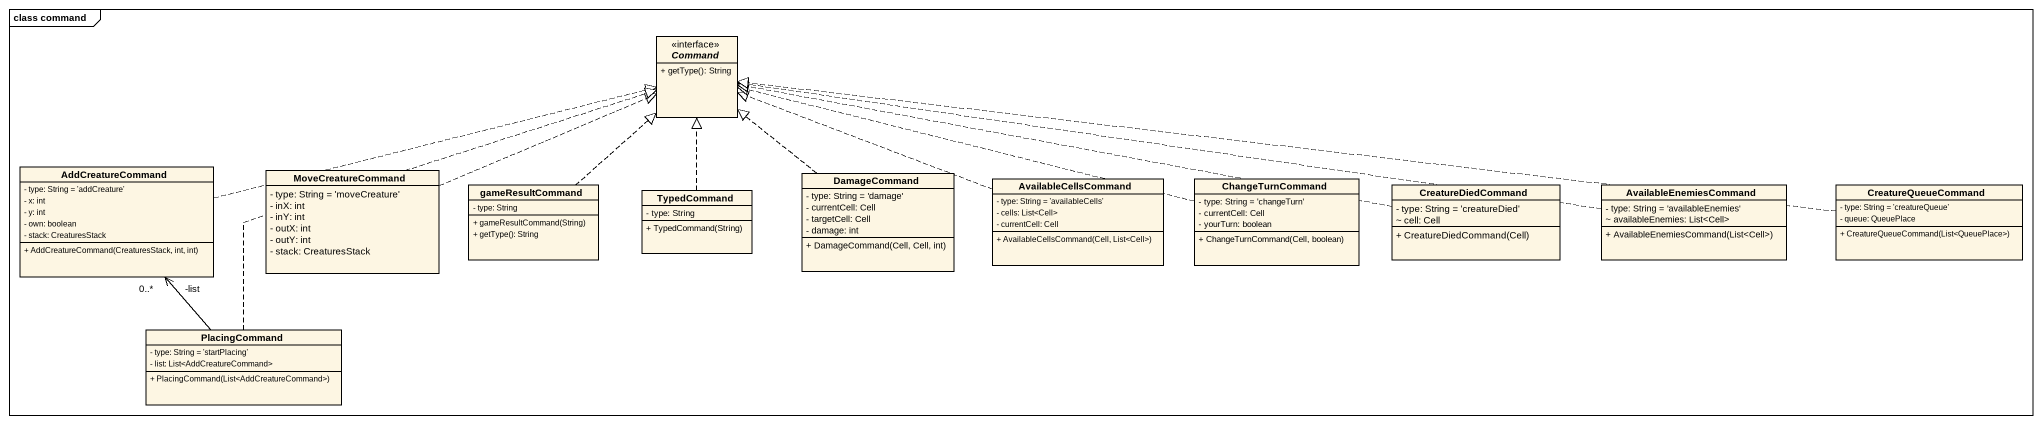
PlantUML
@startuml
mainframe class command
hide circle
hide empty members
skinparam classAttributeIconSize 0
interface Command <<interface>> {
  + getType(): String
}
class AddCreatureCommand {
  - type: String = 'addCreature'
  - x: int
  - y: int
  - own: boolean
  - stack: CreaturesStack
  + AddCreatureCommand(CreaturesStack, int, int)
}
class MoveCreatureCommand {
  - type: String = 'moveCreature'
  - inX: int
  - inY: int
  - outX: int
  - outY: int
  - stack: CreaturesStack
}
class gameResultCommand {
  - type: String
  + gameResultCommand(String)
  + getType(): String
}
class DamageCommand {
  - type: String = 'damage'
  - currentCell: Cell
  - targetCell: Cell
  - damage: int
  + DamageCommand(Cell, Cell, int)
}
class AvailableCellsCommand {
  - type: String = 'availableCells'
  - cells: List<Cell>
  - currentCell: Cell
  + AvailableCellsCommand(Cell, List<Cell>)
}
class ChangeTurnCommand {
  - type: String = 'changeTurn'
  - currentCell: Cell
  - yourTurn: boolean
  + ChangeTurnCommand(Cell, boolean)
}
class CreatureDiedCommand {
  - type: String = 'creatureDied'
  ~ cell: Cell
  + CreatureDiedCommand(Cell)
}
class AvailableEnemiesCommand {
  - type: String = 'availableEnemies'
  ~ availableEnemies: List<Cell>
  + AvailableEnemiesCommand(List<Cell>)
}
class CreatureQueueCommand {
  - type: String = 'creatureQueue'
  - queue: QueuePlace
  + CreatureQueueCommand(List<QueuePlace>)
}
class TypedCommand {
  - type: String
  + TypedCommand(String)
}
class PlacingCommand {
  - type: String = 'startPlacing'
  - list: List<AddCreatureCommand>
  + PlacingCommand(List<AddCreatureCommand>)
}
AddCreatureCommand .right.|> Command
MoveCreatureCommand .right.|> Command
gameResultCommand .up.|> Command
DamageCommand .up.|> Command
AvailableCellsCommand .left.|> Command
ChangeTurnCommand .left.|> Command
CreatureDiedCommand .left.|> Command
AvailableEnemiesCommand .left.|> Command
CreatureQueueCommand .left.|> Command
TypedCommand .up.|> Command
PlacingCommand .up.|> Command
PlacingCommand -up-> "-list\n0..*" AddCreatureCommand
@enduml
